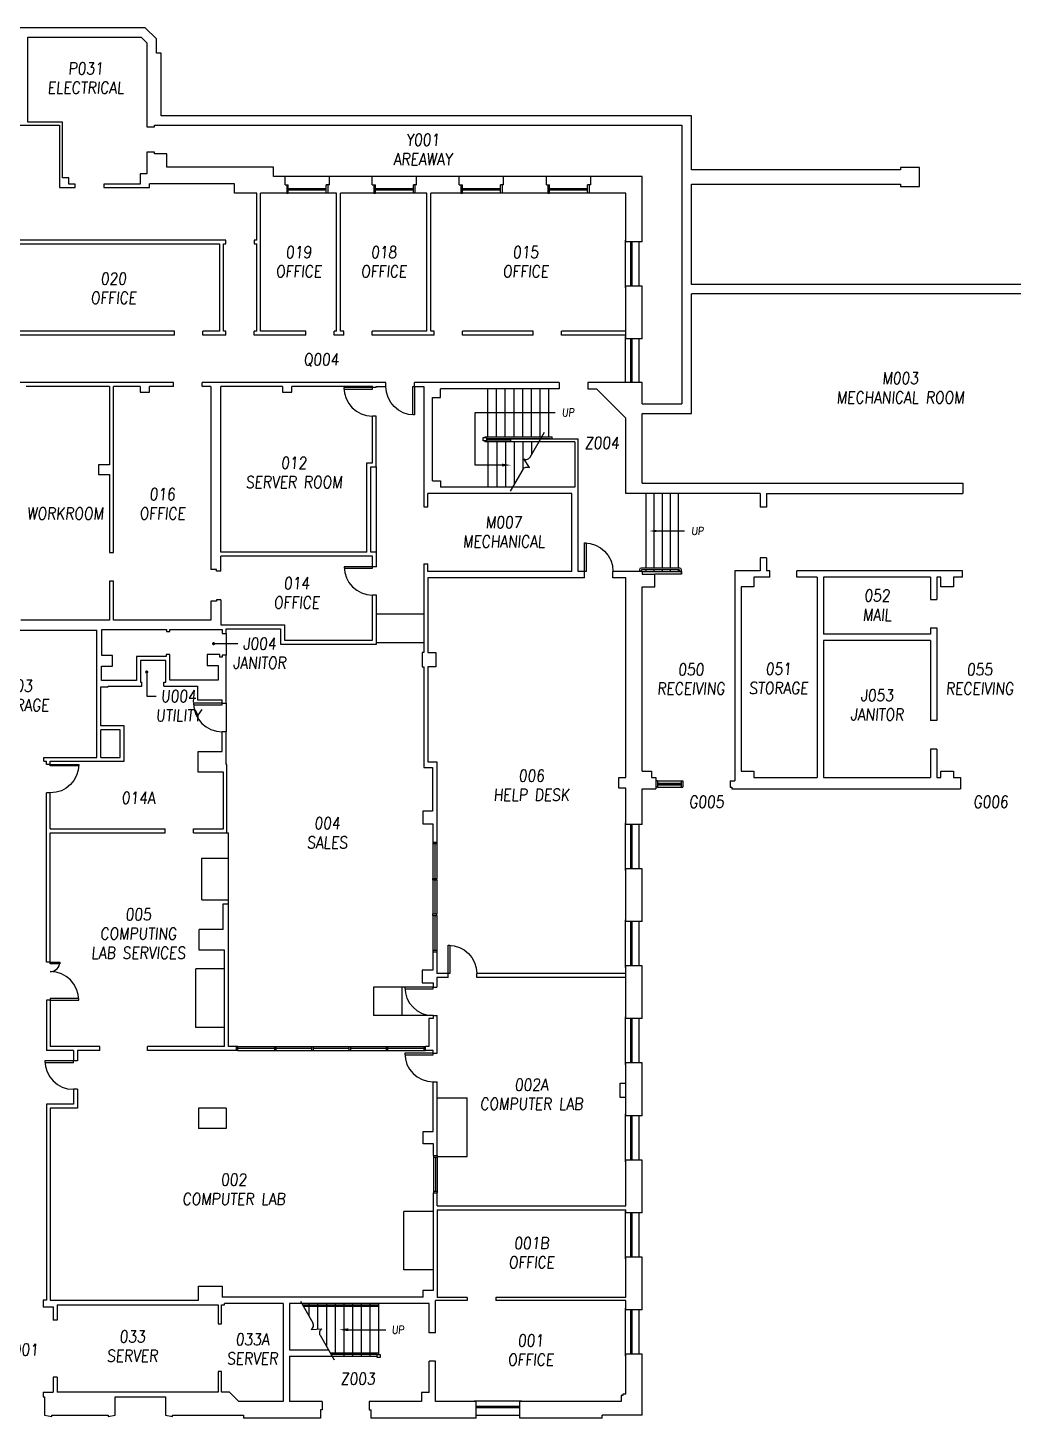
# Model space of a CAD drawing. Extents: x 691 to 4480, y 538 to 3524.
# Drawn here: x 1829 to 3073, y 1768 to 3524 of the extents above; entities that cross this region are included whole.
import ezdxf
from ezdxf.enums import TextEntityAlignment as Align

# ---------------------------------------------------------------- set-up
doc = ezdxf.new("R2010")
doc.units = 0
doc.header["$MEASUREMENT"] = 0
for name, color, linetype in [('A-BELOW', 111, 'CONTINUOUS'), ('A-DOOR', 7, 'CONTINUOUS'), ('A-FS-ID', 6, 'CONTINUOUS'), ('A-FS-NM', 6, 'CONTINUOUS'), ('A-GLAZ', 191, 'CONTINUOUS'), ('A-STRS', 4, 'CONTINUOUS'), ('A-WL-EX', 171, 'CONTINUOUS')]:
    doc.layers.add(name, color=color, linetype=linetype)
doc.styles.get("Standard").update_dxf_attribs({"font": 'ROMANS', "width": 0.85, "oblique": 5, "height": 15})

# ---------------------------------------------------------------- blocks, each defined once
blk = doc.blocks.new('36dr')
at = {"layer": 'A-DOOR'}
for p, q in [((0, 0), (-36, 0)), ((-36, 0), (-36, -2)), ((0, -2), (0, 0)), ((-36, -2), (0, -2))]:
    blk.add_line(p, q, dxfattribs=at)
blk.add_arc((0, 0), 36, 180, 270, dxfattribs=at)

msp = doc.modelspace()

# ---------------------------------------------------------------- linework, layer by layer
at = {"layer": 'A-BELOW'}
for p, q in [((2209.7, 3336.5), (2153.7, 3336.5)), ((2319.7, 3336.5), (2263.7, 3336.5)), ((2429.7, 3336.5), (2373.7, 3336.5)), ((2539.7, 3336.5), (2483.7, 3336.5)), ((2205.7, 3315.5), (2157.7, 3315.5)), ((2315.7, 3315.5), (2267.7, 3315.5)), ((2425.7, 3315.5), (2377.7, 3315.5)), ((2535.7, 3315.5), (2487.7, 3315.5)), ((2583.3, 3256.4), (2583.3, 3195.9)), ((2583.3, 3256.4), (2583.8, 3256.4)), ((2600.8, 3198.1), (2600.8, 3254.1)), ((2583.3, 3195.9), (2583.8, 3195.9)), ((2583.3, 3134.5), (2583.3, 3076.5)), ((2600.8, 3076.5), (2600.8, 3131.5)), ((2269.2, 2862.1), (2269.2, 2970.2)), ((2609.2, 2936.5), (2609.2, 2842)), ((2619.4, 2936.5), (2619.4, 2842)), ((2629.7, 2936.5), (2629.7, 2842)), ((2639.9, 2936.5), (2639.9, 2842)), ((2650.2, 2936.5), (2650.2, 2842)), ((2622.7, 2889), (2658.2, 2889)), ((2601.2, 2840), (2601.2, 2838)), ((2652.2, 2842), (2603.2, 2842)), ((2603.2, 2839), (2603.2, 2838)), ((2651.2, 2840), (2604.2, 2840)), ((2604.8, 2838), (2654.2, 2838)), ((2609.2, 2840), (2609.2, 2838)), ((2610.2, 2838), (2609.2, 2838)), ((2619.4, 2840), (2619.4, 2838)), ((2654.2, 2834.5), (2620.8, 2834.5)), ((2629.7, 2840), (2629.7, 2838)), ((2639.9, 2840), (2639.9, 2838)), ((2650.2, 2840), (2650.2, 2838)), ((2652.2, 2838), (2652.2, 2839)), ((2654.2, 2838), (2654.2, 2840)), ((2654.2, 2838), (2654.2, 2834.5)), ((2269.2, 2784.2), (2328.7, 2784.2)), ((2079.1, 2759.7), (2079.1, 2732.2)), ((2269.2, 2748.2), (2328.7, 2748.2)), ((2079.1, 2671.4), (2079.1, 2635.4)), ((2623.8, 2573.5), (2653.8, 2573.5)), ((2623.8, 2565.5), (2653.8, 2565.5)), ((2583.3, 2520.6), (2583.3, 2460.1)), ((2583.3, 2520.6), (2583.8, 2520.6)), ((2600.8, 2462.4), (2600.8, 2518.4)), ((2080.1, 2507.7), (2082.1, 2507.7)), ((2082.1, 2418.2), (2082.1, 2507.7)), ((2340.1, 2494.1), (2340.1, 2450.3)), ((2345.1, 2494.1), (2345.1, 2450.3)), ((2048.6, 2475.7), (2082.1, 2475.7)), ((2048.6, 2423.2), (2048.6, 2475.7)), ((2583.3, 2460.1), (2583.8, 2460.1)), ((2340.1, 2448.3), (2340.1, 2405.5)), ((2345.1, 2448.3), (2345.1, 2405.5)), ((2048.6, 2423.2), (2082.1, 2423.2)), ((2340.1, 2403.5), (2340.1, 2359.6)), ((2345.1, 2403.5), (2345.1, 2359.6)), ((2583.3, 2398), (2583.3, 2337.5)), ((2583.3, 2398), (2583.8, 2398)), ((2600.8, 2339.7), (2600.8, 2395.7)), ((2077.1, 2336.1), (2040.8, 2336.1)), ((2040.8, 2262.1), (2040.8, 2336.1)), ((2583.3, 2337.5), (2583.8, 2337.5)), ((2340.8, 2312.9), (2265.3, 2312.9)), ((2265.3, 2312.9), (2265.3, 2276.9)), ((2301.3, 2312.9), (2301.3, 2276.9)), ((2340.8, 2276.9), (2265.3, 2276.9)), ((2583.3, 2275.4), (2583.3, 2214.9)), ((2583.3, 2275.4), (2583.8, 2275.4)), ((2600.8, 2217.1), (2600.8, 2273.1)), ((2077.1, 2262.1), (2040.8, 2262.1)), ((2094.1, 2237.9), (2140.1, 2237.9)), ((2094.1, 2232.9), (2140.1, 2232.9)), ((2142.1, 2237.9), (2187.1, 2237.9)), ((2142.1, 2232.9), (2187.1, 2232.9)), ((2189.1, 2237.9), (2234.1, 2237.9)), ((2189.1, 2232.9), (2234.1, 2232.9)), ((2236.1, 2237.9), (2281.2, 2237.9)), ((2236.1, 2232.9), (2281.2, 2232.9)), ((2283.2, 2237.9), (2329.2, 2237.9)), ((2283.2, 2232.9), (2329.2, 2232.9)), ((2583.3, 2214.9), (2583.8, 2214.9)), ((2345.8, 2173.1), (2383.8, 2173.1)), ((2383.8, 2099.1), (2383.8, 2173.1)), ((2583.3, 2152.7), (2583.3, 2092.2)), ((2583.3, 2152.7), (2583.8, 2152.7)), ((2600.8, 2094.5), (2600.8, 2150.5)), ((2341.2, 2098.1), (2341.2, 2055.2)), ((2345.8, 2099.1), (2383.8, 2099.1)), ((2345.8, 2098.1), (2345.8, 2055.2)), ((2583.3, 2092.2), (2583.8, 2092.2)), ((2303.7, 1955.7), (2303.7, 2029.7)), ((2341.2, 2029.7), (2303.7, 2029.7)), ((2583.3, 2030.1), (2583.3, 1969.6)), ((2583.3, 2030.1), (2583.8, 2030.1)), ((2600.8, 1971.9), (2600.8, 2027.9)), ((2583.3, 1969.6), (2583.8, 1969.6)), ((2341.2, 1955.7), (2303.7, 1955.7)), ((2583.3, 1907.5), (2583.3, 1847)), ((2583.3, 1907.5), (2583.8, 1907.5)), ((2600.8, 1849.2), (2600.8, 1905.2)), ((2583.3, 1847), (2583.8, 1847)), ((2452.3, 1790), (2392.6, 1790)), ((2392.6, 1790), (2392.6, 1789.5)), ((2452.3, 1790), (2452.3, 1789.5)), ((2394.8, 1772.5), (2450.1, 1772.5))]:
    msp.add_line(p, q, dxfattribs=at)
for centre, radius, start, end in [((2603.2, 2840), 2, 90, 180), ((2604.2, 2839), 1, 90, 180), ((2651.2, 2839), 1, 0, 90), ((2652.2, 2840), 2, 0, 90)]:
    msp.add_arc(centre, radius, start, end, dxfattribs=at)
msp.add_solid([(2622.7, 2887.5), (2622.7, 2890.5), (2613.7, 2889)], dxfattribs=at)
at = {"layer": 'A-DOOR'}
for p, q in [((1857.2, 2344.5), (1869.2, 2344.5)), ((1857.2, 2342.5), (1857.2, 2344.5)), ((1869.2, 2342.5), (1857.2, 2342.5)), ((1869.2, 2344.5), (1869.2, 2342.5)), ((1893.2, 2298.5), (1857.2, 2298.5)), ((1857.2, 2298.5), (1857.2, 2296.5)), ((1857.2, 2296.5), (1893.2, 2296.5)), ((1893.2, 2296.5), (1893.2, 2298.5))]:
    msp.add_line(p, q, dxfattribs=at)
for centre, radius, start, end in [((1857.2, 2344.5), 12, 270, 0), ((1857.2, 2296.5), 36, 0, 90)]:
    msp.add_arc(centre, radius, start, end, dxfattribs=at)
at = {"layer": 'A-FS-ID'}
for p, q in [((2063.4, 2746.7), (2093.8, 2746.7)), ((1978.9, 2710.9), (1978.9, 2680.5)), ((1978.9, 2680.5), (1990.9, 2680.5))]:
    msp.add_line(p, q, dxfattribs=at)
at = {"layer": 'A-FS-ID', "const_width": 2}
for points in [[(2062.4, 2746.7, 1), (2064.4, 2746.7, 1)], [(1978.9, 2711.9, 1), (1978.9, 2709.9, 1)]]:
    msp.add_lwpolyline(points, format="xyb", close=True, dxfattribs=at)
at = {"layer": 'A-GLAZ'}
for p, q in [((2155.7, 3326), (2157.7, 3326)), ((2157.7, 3315.5), (2157.7, 3326)), ((2157.7, 3321.7), (2205.7, 3321.7)), ((2157.7, 3319.7), (2205.7, 3319.7)), ((2205.7, 3315.5), (2205.7, 3326)), ((2207.7, 3326), (2205.7, 3326)), ((2265.7, 3326), (2267.7, 3326)), ((2267.7, 3315.5), (2267.7, 3326)), ((2267.7, 3321.7), (2315.7, 3321.7)), ((2267.7, 3319.7), (2315.7, 3319.7)), ((2315.7, 3315.5), (2315.7, 3326)), ((2317.7, 3326), (2315.7, 3326)), ((2375.7, 3326), (2377.7, 3326)), ((2377.7, 3315.5), (2377.7, 3326)), ((2377.7, 3321.7), (2425.7, 3321.7)), ((2377.7, 3319.7), (2425.7, 3319.7)), ((2425.7, 3315.5), (2425.7, 3326)), ((2427.7, 3326), (2425.7, 3326)), ((2485.7, 3326), (2487.7, 3326)), ((2487.7, 3315.5), (2487.7, 3326)), ((2487.7, 3321.7), (2535.7, 3321.7)), ((2487.7, 3319.7), (2535.7, 3319.7)), ((2535.7, 3315.5), (2535.7, 3326)), ((2537.7, 3326), (2535.7, 3326)), ((2155.7, 3315.5), (2157.7, 3315.5)), ((2207.7, 3315.5), (2205.7, 3315.5)), ((2265.7, 3315.5), (2267.7, 3315.5)), ((2317.7, 3315.5), (2315.7, 3315.5)), ((2375.7, 3315.5), (2377.7, 3315.5)), ((2427.7, 3315.5), (2425.7, 3315.5)), ((2485.7, 3315.5), (2487.7, 3315.5)), ((2537.7, 3315.5), (2535.7, 3315.5)), ((2590.1, 3254.1), (2590.1, 3198.1)), ((2590.1, 3252.1), (2591.6, 3252.1)), ((2590.7, 3227.9), (2590.7, 3252.1)), ((2590.9, 3227.9), (2590.9, 3252.1)), ((2591.6, 3254.1), (2591.6, 3198.1)), ((2591.6, 3227.9), (2590.1, 3227.9)), ((2591.6, 3224.4), (2590.1, 3224.4)), ((2590.7, 3200.1), (2590.7, 3224.4)), ((2590.9, 3200.1), (2590.9, 3224.4)), ((2590.1, 3200.1), (2591.6, 3200.1)), ((2590.1, 3131.5), (2590.1, 3076.5)), ((2590.1, 3129.5), (2591.6, 3129.5)), ((2590.7, 3105.2), (2590.7, 3129.5)), ((2590.9, 3105.2), (2590.9, 3129.5)), ((2591.6, 3131.5), (2591.6, 3076.5)), ((2591.6, 3105.2), (2590.1, 3105.2)), ((2591.6, 3101.7), (2590.1, 3101.7)), ((2590.7, 3078.5), (2590.7, 3101.7)), ((2590.9, 3078.5), (2590.9, 3101.7)), ((2590.1, 3078.5), (2591.6, 3078.5)), ((2623.8, 2573.5), (2621.8, 2573.5)), ((2623.8, 2565.5), (2621.8, 2565.5)), ((2623.8, 2573.5), (2623.8, 2565.5)), ((2623.8, 2570.5), (2653.8, 2570.5)), ((2623.8, 2570.2), (2653.8, 2570.2)), ((2623.8, 2568.7), (2653.8, 2568.7)), ((2623.8, 2568.5), (2653.8, 2568.5)), ((2653.8, 2573.5), (2653.8, 2565.5)), ((2653.8, 2573.5), (2655.8, 2573.5)), ((2653.8, 2565.5), (2655.8, 2565.5)), ((2655.8, 2573.5), (2655.8, 2565.5)), ((2590.1, 2518.4), (2590.1, 2462.4)), ((2590.1, 2516.4), (2591.6, 2516.4)), ((2590.7, 2492.1), (2590.7, 2516.4)), ((2590.9, 2492.1), (2590.9, 2516.4)), ((2591.6, 2518.4), (2591.6, 2462.4)), ((2340.1, 2496.1), (2340.1, 2494.1)), ((2340.1, 2494.1), (2345.1, 2494.1)), ((2342.6, 2494.1), (2342.6, 2450.3)), ((2345.1, 2496.1), (2345.1, 2494.1)), ((2591.6, 2492.1), (2590.1, 2492.1)), ((2591.6, 2488.6), (2590.1, 2488.6)), ((2590.7, 2464.4), (2590.7, 2488.6)), ((2590.9, 2464.4), (2590.9, 2488.6)), ((2590.1, 2464.4), (2591.6, 2464.4)), ((2340.1, 2450.3), (2345.1, 2450.3)), ((2340.1, 2448.3), (2340.1, 2450.3)), ((2340.1, 2448.3), (2345.1, 2448.3)), ((2342.6, 2448.3), (2342.6, 2405.5)), ((2345.1, 2448.3), (2345.1, 2450.3)), ((2340.1, 2405.5), (2345.1, 2405.5)), ((2340.1, 2403.5), (2340.1, 2405.5)), ((2340.1, 2403.5), (2345.1, 2403.5)), ((2342.6, 2403.5), (2342.6, 2359.6)), ((2345.1, 2403.5), (2345.1, 2405.5)), ((2590.1, 2395.7), (2590.1, 2339.7)), ((2590.1, 2393.7), (2591.6, 2393.7)), ((2590.7, 2369.5), (2590.7, 2393.7)), ((2590.9, 2369.5), (2590.9, 2393.7)), ((2591.6, 2395.7), (2591.6, 2339.7)), ((2340.1, 2359.6), (2345.1, 2359.6)), ((2340.1, 2359.6), (2340.1, 2357.6)), ((2345.1, 2359.6), (2345.1, 2357.6)), ((2591.6, 2369.5), (2590.1, 2369.5)), ((2591.6, 2366), (2590.1, 2366)), ((2590.7, 2341.7), (2590.7, 2366)), ((2590.9, 2341.7), (2590.9, 2366)), ((2590.1, 2341.7), (2591.6, 2341.7)), ((2590.1, 2273.1), (2590.1, 2217.1)), ((2590.1, 2271.1), (2591.6, 2271.1)), ((2590.7, 2246.9), (2590.7, 2271.1)), ((2590.9, 2246.9), (2590.9, 2271.1)), ((2591.6, 2273.1), (2591.6, 2217.1)), ((2094.1, 2237.9), (2092.1, 2237.9)), ((2094.1, 2232.9), (2092.1, 2232.9)), ((2094.1, 2232.9), (2094.1, 2237.9)), ((2140.1, 2235.4), (2094.1, 2235.4)), ((2140.1, 2237.9), (2140.1, 2232.9)), ((2140.1, 2237.9), (2142.1, 2237.9)), ((2140.1, 2232.9), (2142.1, 2232.9)), ((2142.1, 2237.9), (2142.1, 2232.9)), ((2187.1, 2235.4), (2142.1, 2235.4)), ((2187.1, 2237.9), (2187.1, 2232.9)), ((2187.1, 2237.9), (2189.1, 2237.9)), ((2187.1, 2232.9), (2189.1, 2232.9)), ((2189.1, 2237.9), (2189.1, 2232.9)), ((2234.1, 2235.4), (2189.1, 2235.4)), ((2234.1, 2237.9), (2234.1, 2232.9)), ((2234.1, 2237.9), (2236.1, 2237.9)), ((2234.1, 2232.9), (2236.1, 2232.9)), ((2236.1, 2237.9), (2236.1, 2232.9)), ((2281.2, 2235.4), (2236.1, 2235.4)), ((2281.2, 2237.9), (2281.2, 2232.9)), ((2281.2, 2237.9), (2283.2, 2237.9)), ((2281.2, 2232.9), (2283.2, 2232.9)), ((2283.2, 2237.9), (2283.2, 2232.9)), ((2329.2, 2235.4), (2283.2, 2235.4)), ((2329.2, 2232.9), (2329.2, 2237.9)), ((2329.2, 2237.9), (2331.2, 2237.9)), ((2329.2, 2232.9), (2331.2, 2232.9)), ((2591.6, 2246.9), (2590.1, 2246.9)), ((2591.6, 2243.4), (2590.1, 2243.4)), ((2590.7, 2219.1), (2590.7, 2243.4)), ((2590.9, 2219.1), (2590.9, 2243.4)), ((2590.1, 2219.1), (2591.6, 2219.1)), ((2590.1, 2150.5), (2590.1, 2094.5)), ((2590.1, 2148.5), (2591.6, 2148.5)), ((2590.7, 2124.2), (2590.7, 2148.5)), ((2590.9, 2124.2), (2590.9, 2148.5)), ((2591.6, 2150.5), (2591.6, 2094.5)), ((2591.6, 2124.2), (2590.1, 2124.2)), ((2591.6, 2120.7), (2590.1, 2120.7)), ((2590.7, 2096.5), (2590.7, 2120.7)), ((2590.9, 2096.5), (2590.9, 2120.7)), ((2341.2, 2100.1), (2341.2, 2098.1)), ((2341.2, 2098.1), (2345.8, 2098.1)), ((2343.5, 2098.1), (2343.5, 2055.2)), ((2345.8, 2100.1), (2345.8, 2098.1)), ((2590.1, 2096.5), (2591.6, 2096.5)), ((2341.2, 2055.2), (2345.8, 2055.2)), ((2341.2, 2055.2), (2341.2, 2053.2)), ((2345.8, 2055.2), (2345.8, 2053.2)), ((2590.1, 2027.9), (2590.1, 1971.9)), ((2590.1, 2025.9), (2591.6, 2025.9)), ((2590.7, 2001.6), (2590.7, 2025.9)), ((2590.9, 2001.6), (2590.9, 2025.9)), ((2591.6, 2027.9), (2591.6, 1971.9)), ((2591.6, 2001.6), (2590.1, 2001.6)), ((2591.6, 1998.1), (2590.1, 1998.1)), ((2590.7, 1973.9), (2590.7, 1998.1)), ((2590.9, 1973.9), (2590.9, 1998.1)), ((2590.1, 1973.9), (2591.6, 1973.9)), ((2590.1, 1905.2), (2590.1, 1849.2)), ((2590.1, 1903.2), (2591.6, 1903.2)), ((2590.7, 1879), (2590.7, 1903.2)), ((2590.9, 1879), (2590.9, 1903.2)), ((2591.6, 1905.2), (2591.6, 1849.2)), ((2591.6, 1879), (2590.1, 1879)), ((2591.6, 1875.5), (2590.1, 1875.5)), ((2590.7, 1851.2), (2590.7, 1875.5)), ((2590.9, 1851.2), (2590.9, 1875.5)), ((2590.1, 1851.2), (2591.6, 1851.2)), ((2450.1, 1783.2), (2394.8, 1783.2)), ((2450.1, 1781.7), (2394.8, 1781.7)), ((2396.8, 1783.2), (2396.8, 1781.7)), ((2396.8, 1782.6), (2420.7, 1782.6)), ((2396.8, 1782.4), (2420.7, 1782.4)), ((2420.7, 1781.7), (2420.7, 1783.2)), ((2424.2, 1781.7), (2424.2, 1783.2)), ((2424.2, 1782.6), (2448.1, 1782.6)), ((2424.2, 1782.4), (2448.1, 1782.4)), ((2448.1, 1783.2), (2448.1, 1781.7))]:
    msp.add_line(p, q, dxfattribs=at)
at = {"layer": 'A-STRS'}
for p, q in [((2409.8, 3008), (2409.8, 3068.5)), ((2420.8, 3008), (2420.8, 3068.5)), ((2431.8, 3008), (2431.8, 3068.5)), ((2442.8, 3008), (2442.8, 3068.5)), ((2453.8, 3008), (2453.8, 3068.5)), ((2464.8, 3008), (2464.8, 3068.5)), ((2475.8, 3008), (2475.8, 3068.5)), ((2486.8, 3008), (2486.8, 3068.5)), ((2393.8, 3038.7), (2494.8, 3038.7)), ((2393.8, 2972.2), (2393.8, 3038.7)), ((2405.9, 3008), (2405.9, 3007)), ((2405.9, 3002), (2405.9, 3003)), ((2409.8, 3004), (2409.8, 3006)), ((2420.8, 3004), (2420.8, 3006)), ((2431.8, 3004), (2431.8, 3006)), ((2442.8, 3005.5), (2442.8, 3006)), ((2453.8, 3005.5), (2453.8, 3006)), ((2464.8, 3005.5), (2464.8, 3006)), ((2475.8, 3005.5), (2475.8, 3006)), ((2486.8, 3005.5), (2486.8, 3006)), ((2488.8, 3005.5), (2488.8, 3006)), ((2490.8, 3005.5), (2490.8, 3008)), ((2427.6, 2972.2), (2393.8, 2972.2)), ((2173.1, 1916.1), (2188.8, 1888.8)), ((2175.8, 1911.5), (2271.8, 1911.5)), ((2271.8, 1909.5), (2176.9, 1909.5)), ((2183.8, 1913.5), (2183.8, 1911.5)), ((2183.8, 1909.5), (2183.8, 1897.5)), ((2194.8, 1913.5), (2194.8, 1911.5)), ((2194.8, 1909.5), (2194.8, 1881.1)), ((2205.8, 1913.5), (2205.8, 1911.5)), ((2205.8, 1909.5), (2205.8, 1859.4)), ((2216.8, 1913.5), (2216.8, 1911.5)), ((2216.8, 1909.5), (2216.8, 1851)), ((2227.8, 1913.5), (2227.8, 1911.5)), ((2227.8, 1909.5), (2227.8, 1851)), ((2238.8, 1913.5), (2238.8, 1911.5)), ((2238.8, 1909.5), (2238.8, 1851)), ((2249.8, 1913.5), (2249.8, 1911.5)), ((2249.8, 1909.5), (2249.8, 1851)), ((2260.8, 1913.5), (2260.8, 1911.5)), ((2260.8, 1909.5), (2260.8, 1851)), ((2271.8, 1913.5), (2271.8, 1849)), ((2271.8, 1911.5), (2271.8, 1909.5)), ((2186.6, 1880.6), (2200, 1881.4)), ((2233.4, 1880.2), (2281.1, 1880.2)), ((2197.8, 1873.2), (2215.8, 1842.1)), ((2210.7, 1851), (2271.8, 1851)), ((2269.8, 1849), (2211.8, 1849)), ((2213, 1847), (2269.8, 1847)), ((2227.8, 1849), (2227.8, 1847)), ((2238.8, 1849), (2238.8, 1847)), ((2249.8, 1849), (2249.8, 1847)), ((2260.8, 1849), (2260.8, 1847)), ((2269.8, 1849), (2273.8, 1849)), ((2269.8, 1845), (2269.8, 1849)), ((2273.8, 1845), (2269.8, 1845)), ((2273.8, 1849), (2273.8, 1845))]:
    msp.add_line(p, q, dxfattribs=at)
msp.add_lwpolyline([(2407.9, 3007), (2407.9, 3003), (2403.9, 3003), (2403.9, 3007)], close=True, dxfattribs=at)
for points in [[(2405.9, 3008), (2490.8, 3008)], [(2407.9, 3006), (2488.8, 3006)], [(2407.9, 3004), (2438.9, 3004)], [(2405.9, 3002), (2438.9, 3002)], [(2409.9, 3002), (2409.9, 2944.5)], [(2420.9, 3002), (2420.9, 2944.5)], [(2431.9, 3002), (2431.9, 2944.5)], [(2442.9, 3001.5), (2442.9, 2947.1)], [(2453.9, 3001.5), (2453.9, 2966.2)], [(2464.9, 3001.5), (2464.9, 2985.2)]]:
    msp.add_lwpolyline(points, dxfattribs=at)
msp.add_lwpolyline([(2438.5, 2939.5), (2454.2, 2966.8, -0.414214), (2462.4, 2969), (2455.1, 2980.2, 0.414214), (2463.2, 2982.4), (2481.2, 3013.6)], format="xyb", dxfattribs=at)
for centre, start, end in [((2183.6, 1885.8), 300, 30), ((2203, 1876.2), 120, 210)]:
    msp.add_arc(centre, 6, start, end, dxfattribs=at)
for points in [[(2427.6, 2974.1), (2427.6, 2970.4), (2438.9, 2972.2)], [(2233.4, 1878.4), (2233.4, 1882.1), (2222.1, 1880.2)]]:
    msp.add_solid(points, dxfattribs=at)
at = {"layer": 'A-WL-EX'}
for p, q in [((1977.1, 3524.5), (1668.6, 3524.5)), ((1828.8, 3512.5), (1972.1, 3512.5)), ((1828.8, 3405.5), (1828.8, 3512.5)), ((1972.1, 3512.5), (1979.1, 3505.5)), ((1991.1, 3510.5), (1977.1, 3524.5)), ((1979.1, 3505.5), (1979.1, 3399.5)), ((1991.1, 3492.5), (1991.1, 3510.5)), ((1997.1, 3492.5), (1991.1, 3492.5)), ((1997.1, 3413.5), (1997.1, 3492.5)), ((2666.8, 3413.5), (1997.1, 3413.5)), ((2666.8, 3345), (2666.8, 3413.5)), ((1816.8, 3401.5), (1868.6, 3401.5)), ((1872.6, 3405.5), (1828.8, 3405.5)), ((1868.6, 3401.5), (1868.6, 3323)), ((1872.6, 3335), (1872.6, 3405.5)), ((1979.1, 3399.5), (1988.6, 3399.5)), ((1988.6, 3401.5), (2654.8, 3401.5)), ((1988.6, 3399.5), (1988.6, 3401.5)), ((2654.8, 3401.5), (2654.8, 3049.5)), ((1979.1, 3367.5), (1979.1, 3340)), ((1988.6, 3367.5), (1979.1, 3367.5)), ((1988.6, 3365.5), (1988.6, 3367.5)), ((2004.4, 3365.5), (1988.6, 3365.5)), ((2004.4, 3348.5), (2004.4, 3365.5)), ((1979.1, 3340), (1970.6, 3340)), ((1970.6, 3340), (1970.6, 3327)), ((2139.2, 3348.5), (2004.4, 3348.5)), ((2139.2, 3336.5), (2139.2, 3348.5)), ((2153.7, 3336.5), (2139.2, 3336.5)), ((2153.7, 3326), (2153.7, 3336.5)), ((2263.7, 3336.5), (2209.7, 3336.5)), ((2209.7, 3326), (2209.7, 3336.5)), ((2263.7, 3326), (2263.7, 3336.5)), ((2373.7, 3336.5), (2319.7, 3336.5)), ((2319.7, 3326), (2319.7, 3336.5)), ((2373.7, 3326), (2373.7, 3336.5)), ((2483.7, 3336.5), (2429.7, 3336.5)), ((2429.7, 3326), (2429.7, 3336.5)), ((2483.7, 3326), (2483.7, 3336.5)), ((2604.8, 3336.5), (2539.7, 3336.5)), ((2539.7, 3326), (2539.7, 3336.5)), ((2604.8, 3254.1), (2604.8, 3336.5)), ((2930.8, 3345), (2666.8, 3345)), ((2954.8, 3348), (2930.8, 3348)), ((2930.8, 3348), (2930.8, 3345)), ((2954.8, 3324), (2954.8, 3348)), ((1868.6, 3323), (1888.6, 3323)), ((1880.6, 3335), (1872.6, 3335)), ((1880.6, 3327), (1880.6, 3335)), ((1888.6, 3327), (1880.6, 3327)), ((1888.6, 3323), (1888.6, 3327)), ((1924.6, 3327), (1924.6, 3323)), ((1970.6, 3327), (1924.6, 3327)), ((1924.6, 3323), (1982.6, 3323)), ((2089.7, 3327.5), (1982.6, 3327.5)), ((1982.6, 3323), (1982.6, 3327.5)), ((2089.7, 3315.5), (2089.7, 3327.5)), ((2153.7, 3326), (2155.7, 3326)), ((2155.7, 3326), (2155.7, 3315.5)), ((2209.7, 3326), (2207.7, 3326)), ((2207.7, 3326), (2207.7, 3315.5)), ((2263.7, 3326), (2265.7, 3326)), ((2265.7, 3326), (2265.7, 3315.5)), ((2319.7, 3326), (2317.7, 3326)), ((2317.7, 3326), (2317.7, 3315.5)), ((2373.7, 3326), (2375.7, 3326)), ((2375.7, 3326), (2375.7, 3315.5)), ((2429.7, 3326), (2427.7, 3326)), ((2427.7, 3326), (2427.7, 3315.5)), ((2483.7, 3326), (2485.7, 3326)), ((2485.7, 3326), (2485.7, 3315.5)), ((2539.7, 3326), (2537.7, 3326)), ((2537.7, 3326), (2537.7, 3315.5)), ((2666.8, 3327), (2930.8, 3327)), ((2666.8, 3200.5), (2666.8, 3327)), ((2930.8, 3327), (2930.8, 3324)), ((2930.8, 3324), (2954.8, 3324)), ((2117.8, 3315.5), (2089.7, 3315.5)), ((2117.8, 3256.5), (2117.8, 3315.5)), ((2155.7, 3315.5), (2122.8, 3315.5)), ((2122.8, 3141.5), (2122.8, 3315.5)), ((2218.8, 3315.5), (2207.7, 3315.5)), ((2218.8, 3141.5), (2218.8, 3315.5)), ((2265.7, 3315.5), (2223.8, 3315.5)), ((2223.8, 3141.5), (2223.8, 3315.5)), ((2332.8, 3315.5), (2317.7, 3315.5)), ((2332.8, 3141.5), (2332.8, 3315.5)), ((2375.7, 3315.5), (2337.8, 3315.5)), ((2337.8, 3141.5), (2337.8, 3315.5)), ((2485.7, 3315.5), (2427.7, 3315.5)), ((2583.8, 3315.5), (2537.7, 3315.5)), ((2583.8, 3254.1), (2583.8, 3315.5)), ((2078.8, 3256.5), (1664.8, 3256.5)), ((1803.2, 3251.5), (2070.8, 3251.5)), ((2070.8, 3251.5), (2070.8, 3141.5)), ((2075.8, 3141.5), (2075.8, 3251.5)), ((2075.8, 3251.5), (2078.8, 3251.5)), ((2078.8, 3251.5), (2078.8, 3256.5)), ((2117.8, 3256.5), (2114.8, 3256.5)), ((2114.8, 3256.5), (2114.8, 3251.5)), ((2114.8, 3251.5), (2117.8, 3251.5)), ((2117.8, 3141.5), (2117.8, 3251.5)), ((2604.8, 3254.1), (2583.8, 3254.1)), ((2583.8, 3131.5), (2583.8, 3198.1)), ((2604.8, 3198.1), (2583.8, 3198.1)), ((2604.8, 3131.5), (2604.8, 3198.1)), ((3214.8, 3200.5), (2666.8, 3200.5)), ((3200.8, 3188.5), (2666.8, 3188.5)), ((2666.8, 3037.5), (2666.8, 3188.5)), ((2013.8, 3136.5), (1705.1, 3136.5)), ((2013.8, 3141.5), (1803.2, 3141.5)), ((2013.8, 3136.5), (2013.8, 3141.5)), ((2070.8, 3141.5), (2049.8, 3141.5)), ((2049.8, 3136.5), (2049.8, 3141.5)), ((2078.8, 3136.5), (2049.8, 3136.5)), ((2078.8, 3141.5), (2075.8, 3141.5)), ((2078.8, 3136.5), (2078.8, 3141.5)), ((2117.8, 3141.5), (2114.8, 3141.5)), ((2114.8, 3136.5), (2114.8, 3141.5)), ((2179.8, 3136.5), (2114.8, 3136.5)), ((2179.8, 3141.5), (2122.8, 3141.5)), ((2179.8, 3136.5), (2179.8, 3141.5)), ((2218.8, 3141.5), (2215.8, 3141.5)), ((2215.8, 3136.5), (2215.8, 3141.5)), ((2227.8, 3136.5), (2215.8, 3136.5)), ((2227.8, 3141.5), (2223.8, 3141.5)), ((2227.8, 3136.5), (2227.8, 3141.5)), ((2332.8, 3141.5), (2263.8, 3141.5)), ((2263.8, 3136.5), (2263.8, 3141.5)), ((2341.8, 3136.5), (2263.8, 3136.5)), ((2341.8, 3141.5), (2337.8, 3141.5)), ((2341.8, 3136.5), (2341.8, 3141.5)), ((2466.8, 3141.5), (2377.8, 3141.5)), ((2377.8, 3136.5), (2377.8, 3141.5)), ((2466.8, 3136.5), (2377.8, 3136.5)), ((2466.8, 3136.5), (2466.8, 3141.5)), ((2583.8, 3141.5), (2502.8, 3141.5)), ((2502.8, 3136.5), (2502.8, 3141.5)), ((2583.8, 3136.5), (2502.8, 3136.5)), ((2604.8, 3131.5), (2583.8, 3131.5)), ((2012.8, 3076.5), (1729.8, 3076.5)), ((2012.8, 3071.5), (2012.8, 3076.5)), ((2280.9, 3076.5), (2048.8, 3076.5)), ((2048.8, 3071.5), (2048.8, 3076.5)), ((2280.9, 3071.5), (2280.9, 3076.5)), ((2499.8, 3076.5), (2316.9, 3076.5)), ((2316.9, 3071.5), (2316.9, 3076.5)), ((2499.8, 3076.5), (2499.8, 3068.5)), ((2604.8, 3076.5), (2535.8, 3076.5)), ((2535.8, 3076.5), (2535.8, 3068.5)), ((2604.8, 3049.5), (2604.8, 3076.5)), ((1932.1, 3071.5), (1826.8, 3071.5)), ((1932.1, 3071.5), (1932.1, 2972.5)), ((1970.6, 3071.5), (1937.1, 3071.5)), ((1937.1, 2862), (1937.1, 3071.5)), ((1970.6, 3071.5), (1970.6, 3064.5)), ((1970.6, 3064.5), (1982.6, 3064.5)), ((2012.8, 3071.5), (1982.6, 3071.5)), ((1982.6, 3064.5), (1982.6, 3071.5)), ((2060.1, 3071.5), (2048.8, 3071.5)), ((2060.1, 3071.5), (2060.1, 2840.2)), ((2150.2, 3071.5), (2072.6, 3071.5)), ((2072.6, 2862.1), (2072.6, 3071.5)), ((2150.2, 3071.5), (2150.2, 3064.5)), ((2150.2, 3064.5), (2162.2, 3064.5)), ((2263.9, 3071.5), (2162.2, 3071.5)), ((2162.2, 3064.5), (2162.2, 3071.5)), ((2263.9, 3070.2), (2263.9, 3071.5)), ((2268.9, 3070.2), (2263.9, 3070.2)), ((2268.9, 3070.2), (2268.9, 3071.5)), ((2268.9, 3071.5), (2280.9, 3071.5)), ((2316.9, 3071.5), (2328.7, 3071.5)), ((2328.7, 3071.5), (2328.7, 2919.6)), ((2339.8, 2952.5), (2339.8, 3057.5)), ((2339.8, 3057.5), (2349.8, 3057.5)), ((2499.8, 3068.5), (2349.8, 3068.5)), ((2349.8, 3057.5), (2349.8, 3068.5)), ((2535.8, 3068.5), (2546.8, 3068.5)), ((2546.8, 3068.5), (2583.8, 3031.5)), ((2604.8, 3049.5), (2654.8, 3049.5)), ((2263.9, 2975.2), (2263.9, 3034.2)), ((2268.9, 3034.2), (2263.9, 3034.2)), ((2268.9, 2970.2), (2268.9, 3034.2)), ((2583.8, 2936.5), (2583.8, 3031.5)), ((2604.8, 2949.5), (2604.8, 3037.5)), ((2604.8, 3037.5), (2666.8, 3037.5)), ((2438.9, 3001.5), (2438.9, 3005.5)), ((2438.9, 3005.5), (2523.8, 3005.5)), ((2523.8, 2838), (2523.8, 3005.5)), ((2519.8, 3001.5), (2438.9, 3001.5)), ((2519.8, 3001.5), (2519.8, 2944.5)), ((1932.1, 2972.5), (1918.1, 2972.5)), ((1918.1, 2972.5), (1918.1, 2960.5)), ((2256.9, 2862.1), (2256.9, 2975.2)), ((2256.9, 2975.2), (2263.9, 2975.2)), ((2261.9, 2862.1), (2261.9, 2970.2)), ((2261.9, 2970.2), (2268.9, 2970.2)), ((1918.1, 2960.5), (1932.1, 2960.5)), ((1932.1, 2960.5), (1932.1, 2862)), ((2339.8, 2952.5), (2349.8, 2952.5)), ((2349.8, 2952.5), (2349.8, 2944.5)), ((2515.8, 2936.5), (2334.1, 2936.5)), ((2334.1, 2919.6), (2334.1, 2936.5)), ((2519.8, 2944.5), (2349.8, 2944.5)), ((2515.8, 2838), (2515.8, 2936.5)), ((2753.8, 2936.5), (2583.8, 2936.5)), ((2604.8, 2949.5), (3009.8, 2949.5)), ((2753.8, 2936.5), (2753.8, 2919)), ((2761.8, 2936.5), (3009.8, 2936.5)), ((2761.8, 2936.5), (2761.8, 2919)), ((3009.8, 2949.5), (3009.8, 2936.5)), ((2328.7, 2919.6), (2334.1, 2919.6)), ((2761.8, 2919), (2753.8, 2919)), ((1932.1, 2862), (1937.1, 2862)), ((2256.9, 2862.1), (2072.6, 2862.1)), ((2264.2, 2857.1), (2072.6, 2857.1)), ((2072.6, 2838.2), (2072.6, 2857.1)), ((2269.2, 2862.1), (2261.9, 2862.1)), ((2264.2, 2843.9), (2264.2, 2857.1)), ((2269.2, 2843.9), (2269.2, 2862.1)), ((2328.7, 2847.6), (2334.1, 2847.6)), ((2328.7, 2847.6), (2328.7, 2735.5)), ((2334.1, 2838), (2334.1, 2847.6)), ((2753.8, 2855), (2753.8, 2838.5)), ((2761.8, 2855), (2753.8, 2855)), ((2761.8, 2855), (2761.8, 2838.5)), ((2067.1, 2840.2), (2060.1, 2840.2)), ((2067.1, 2838.2), (2067.1, 2840.2)), ((2072.6, 2838.2), (2067.1, 2838.2)), ((2269.2, 2843.9), (2264.2, 2843.9)), ((2515.8, 2838), (2334.1, 2838)), ((2531.7, 2830), (2334.1, 2830)), ((2334.1, 2830), (2334.1, 2735.5)), ((2531.7, 2838), (2523.8, 2838)), ((2531.7, 2830), (2531.7, 2838)), ((2567.7, 2830), (2567.7, 2838)), ((2604.8, 2838), (2567.7, 2838)), ((2583.8, 2830), (2567.7, 2830)), ((2583.8, 2577.5), (2583.8, 2830)), ((2604.8, 2838), (2604.8, 2834.5)), ((2604.8, 2834.5), (2620.8, 2834.5)), ((2620.8, 2818.5), (2620.8, 2834.5)), ((2654.2, 2834.5), (2654.2, 2838)), ((2721.8, 2838.5), (2721.8, 2573.5)), ((2753.8, 2838.5), (2721.8, 2838.5)), ((2745.8, 2830.5), (2745.8, 2818.5)), ((2765.8, 2830.5), (2745.8, 2830.5)), ((2765.8, 2838.5), (2761.8, 2838.5)), ((2765.8, 2830.5), (2765.8, 2838.5)), ((3009.3, 2838.5), (2799.8, 2838.5)), ((2799.8, 2830.5), (2799.8, 2838.5)), ((2825.8, 2830.5), (2799.8, 2830.5)), ((2825.8, 2830.5), (2825.8, 2577.5)), ((2968.8, 2830.5), (2833.8, 2830.5)), ((2833.8, 2830.5), (2833.8, 2758.5)), ((2968.8, 2830.5), (2968.8, 2802.5)), ((2976.8, 2830.5), (2976.8, 2802.5)), ((2981.8, 2830.5), (2976.8, 2830.5)), ((2981.8, 2818.5), (2981.8, 2830.5)), ((2997.8, 2830.5), (2997.8, 2818.5)), ((3009.3, 2830.5), (2997.8, 2830.5)), ((3009.3, 2830.5), (3009.3, 2838.5)), ((1937.1, 2825.5), (1932.1, 2825.5)), ((1932.1, 2825.5), (1932.1, 2776.2)), ((1937.1, 2776.2), (1937.1, 2825.5)), ((2604.8, 2585.5), (2604.8, 2818.5)), ((2604.8, 2818.5), (2620.8, 2818.5)), ((2729.8, 2818.5), (2729.8, 2585.5)), ((2745.8, 2818.5), (2729.8, 2818.5)), ((2997.8, 2818.5), (2981.8, 2818.5)), ((2067.1, 2800.2), (2060.1, 2800.2)), ((2060.1, 2800.2), (2060.1, 2776.2)), ((2072.6, 2802.2), (2067.1, 2802.2)), ((2067.1, 2802.2), (2067.1, 2800.2)), ((2072.6, 2802.2), (2072.6, 2770.4)), ((2269.2, 2807.9), (2264.2, 2807.9)), ((2264.2, 2751.2), (2264.2, 2807.9)), ((2269.2, 2746.2), (2269.2, 2807.9)), ((2968.8, 2802.5), (2976.8, 2802.5)), ((1932.1, 2776.2), (1819.8, 2776.2)), ((2060.1, 2776.2), (1937.1, 2776.2)), ((1718.6, 2763.7), (1915.9, 2763.7)), ((1915.9, 2603.1), (1915.9, 2763.7)), ((1922.1, 2731.9), (1922.1, 2764.4)), ((1922.1, 2764.4), (2003.8, 2764.4)), ((2003.8, 2764.4), (2003.8, 2761.9)), ((2003.8, 2761.9), (2008.1, 2761.9)), ((2008.1, 2761.9), (2008.1, 2764.4)), ((2008.1, 2764.4), (2074.1, 2764.4)), ((2072.6, 2770.4), (2152.8, 2770.4)), ((2074.1, 2764.4), (2074.1, 2759.7)), ((2074.1, 2759.7), (2079.1, 2759.7)), ((2079.1, 2759.7), (2079.1, 2765.4)), ((2079.1, 2765.4), (2147.8, 2765.4)), ((2147.8, 2765.4), (2147.8, 2746.2)), ((2152.8, 2770.4), (2152.8, 2751.2)), ((2968.8, 2758.5), (2833.8, 2758.5)), ((2968.8, 2766.5), (2968.8, 2758.5)), ((2968.8, 2766.5), (2976.8, 2766.5)), ((2976.8, 2766.5), (2976.8, 2649.5)), ((2147.8, 2746.2), (2269.2, 2746.2)), ((2152.8, 2751.2), (2264.2, 2751.2)), ((2833.8, 2750.5), (2833.8, 2577.5)), ((2968.8, 2750.5), (2833.8, 2750.5)), ((2968.8, 2750.5), (2968.8, 2649.5)), ((1935.7, 2731.9), (1922.1, 2731.9)), ((1935.7, 2718.1), (1935.7, 2731.9)), ((2003.3, 2730.4), (1966.1, 2730.4)), ((1966.1, 2730.4), (1966.1, 2700.2)), ((2003.1, 2725.4), (1971.1, 2725.4)), ((1971.1, 2725.4), (1971.1, 2698.2)), ((2003.1, 2698.2), (2003.1, 2725.4)), ((2008.1, 2733), (2003.3, 2733)), ((2003.3, 2733), (2003.3, 2730.4)), ((2008.1, 2700.5), (2008.1, 2733)), ((2071.1, 2732.9), (2055.1, 2732.9)), ((2055.1, 2732.9), (2055.1, 2719.2)), ((2071.1, 2729.5), (2071.1, 2732.9)), ((2074.1, 2729.5), (2071.1, 2729.5)), ((2079.1, 2732.2), (2074.1, 2732.2)), ((2074.1, 2732.2), (2074.1, 2729.5)), ((2079.1, 2671.4), (2079.1, 2732.2)), ((2328.7, 2735.5), (2326.7, 2735.5)), ((2326.7, 2735.5), (2326.7, 2717.5)), ((2334.1, 2735.5), (2343.9, 2735.5)), ((2343.9, 2735.5), (2343.9, 2717.5)), ((1921.7, 2700.2), (1921.7, 2718.1)), ((1921.7, 2718.1), (1935.7, 2718.1)), ((2055.1, 2719.2), (2069.1, 2719.2)), ((2069.1, 2719.2), (2069.1, 2700.5)), ((2326.7, 2717.5), (2328.7, 2717.5)), ((2328.7, 2717.5), (2328.7, 2590.1)), ((2343.9, 2717.5), (2334.1, 2717.5)), ((2334.1, 2717.5), (2334.1, 2597.6)), ((1920.9, 2643), (1920.9, 2692.2)), ((1920.9, 2692.2), (1930.2, 2692.2)), ((1966.1, 2700.2), (1921.7, 2700.2)), ((1930.2, 2692.2), (1930.2, 2693.2)), ((1930.2, 2693.2), (1972.7, 2693.2)), ((1971.1, 2698.2), (1972.7, 2698.2)), ((1972.7, 2693.2), (1972.7, 2698.2)), ((2000.4, 2693.2), (2000.4, 2698.2)), ((2000.4, 2698.2), (2003.1, 2698.2)), ((2000.4, 2693.2), (2043.2, 2693.2)), ((2069.1, 2700.5), (2008.1, 2700.5)), ((2043.2, 2693.2), (2043.2, 2675.6)), ((2043.2, 2675.6), (2074.1, 2675.6)), ((2074.1, 2671.4), (2074.1, 2675.6)), ((2074.1, 2671.4), (2079.1, 2671.4)), ((1950.4, 2643), (1920.9, 2643)), ((1945.4, 2638), (1920.9, 2638)), ((1920.9, 2603.1), (1920.9, 2638)), ((1945.4, 2603.1), (1945.4, 2638)), ((1950.4, 2598.1), (1950.4, 2643)), ((2079.1, 2635.4), (2074.1, 2635.4)), ((2074.1, 2610.4), (2074.1, 2635.4)), ((2079.1, 2593.9), (2079.1, 2635.4)), ((2976.8, 2649.5), (2968.8, 2649.5)), ((1849.2, 2598.1), (1849.2, 2603.1)), ((1849.2, 2603.1), (1915.9, 2603.1)), ((1920.9, 2603.1), (1945.4, 2603.1)), ((2044.1, 2584.5), (2044.1, 2610.4)), ((2044.1, 2610.4), (2074.1, 2610.4)), ((2968.8, 2613.5), (2968.8, 2577.5)), ((2976.8, 2613.5), (2968.8, 2613.5)), ((2976.8, 2613.5), (2976.8, 2577.5)), ((1849.2, 2598.1), (1852.2, 2598.1)), ((1852.2, 2594.2), (1852.2, 2598.1)), ((1857.2, 2594.2), (1852.2, 2594.2)), ((1857.2, 2594.2), (1857.2, 2598.1)), ((1857.2, 2598.1), (1950.4, 2598.1)), ((2075.8, 2584.5), (2044.1, 2584.5)), ((2075.8, 2512.7), (2075.8, 2584.5)), ((2080.1, 2593.9), (2079.1, 2593.9)), ((2080.1, 2507.7), (2080.1, 2593.9)), ((2328.7, 2590.1), (2339.8, 2590.1)), ((2334.1, 2597.6), (2345.1, 2597.6)), ((2339.8, 2590.1), (2339.8, 2535.1)), ((2345.1, 2597.6), (2345.1, 2496.1)), ((2604.8, 2585.5), (2616.4, 2585.5)), ((2616.4, 2585.5), (2616.4, 2577.5)), ((2729.8, 2585.5), (2745.8, 2585.5)), ((2745.8, 2585.5), (2745.8, 2577.5)), ((2981.8, 2577.5), (2981.8, 2585.5)), ((2981.8, 2585.5), (2997.8, 2585.5)), ((2997.8, 2585.5), (2997.8, 2577.5)), ((2575.3, 2564.2), (2575.3, 2577.5)), ((2575.3, 2577.5), (2583.8, 2577.5)), ((2583.8, 2564.2), (2575.3, 2564.2)), ((2583.8, 2518.4), (2583.8, 2564.2)), ((2616.4, 2577.5), (2621.8, 2577.5)), ((2621.8, 2577.5), (2621.8, 2563.5)), ((2715.8, 2573.5), (2715.8, 2565.5)), ((2715.8, 2573.5), (2721.8, 2573.5)), ((2715.8, 2565.5), (2717.8, 2565.5)), ((2717.8, 2565.5), (2717.8, 2563.5)), ((2745.8, 2577.5), (2825.8, 2577.5)), ((2833.8, 2577.5), (2968.8, 2577.5)), ((2976.8, 2577.5), (2981.8, 2577.5)), ((2997.8, 2577.5), (3006.8, 2577.5)), ((3006.8, 2577.5), (3006.8, 2563.5)), ((1852.2, 2344.5), (1852.2, 2558.2)), ((1857.2, 2558.2), (1852.2, 2558.2)), ((1857.2, 2512.7), (1857.2, 2558.2)), ((2604.8, 2518.4), (2604.8, 2563.5)), ((2604.8, 2563.5), (2621.8, 2563.5)), ((2717.8, 2563.5), (3006.8, 2563.5)), ((2339.8, 2535.1), (2327.6, 2535.1)), ((2327.6, 2535.1), (2327.6, 2519.1)), ((1857.2, 2512.7), (2002.1, 2512.7)), ((2002.1, 2507.7), (2002.1, 2512.7)), ((2038.1, 2507.7), (2038.1, 2512.7)), ((2038.1, 2512.7), (2075.8, 2512.7)), ((2327.6, 2519.1), (2340.1, 2519.1)), ((2340.1, 2519.1), (2340.1, 2496.1)), ((2604.8, 2518.4), (2583.8, 2518.4)), ((1857.2, 2344.5), (1857.2, 2507.7)), ((1857.2, 2507.7), (2002.1, 2507.7)), ((2038.1, 2507.7), (2080.1, 2507.7)), ((2340.1, 2496.1), (2345.1, 2496.1)), ((2583.8, 2395.7), (2583.8, 2462.4)), ((2604.8, 2462.4), (2583.8, 2462.4)), ((2604.8, 2395.7), (2604.8, 2462.4)), ((2075.3, 2385.6), (2075.3, 2418.2)), ((2075.3, 2418.2), (2082.1, 2418.2)), ((2082.1, 2237.9), (2082.1, 2418.2)), ((2604.8, 2395.7), (2583.8, 2395.7)), ((2045.1, 2359.6), (2045.1, 2385.6)), ((2075.3, 2385.6), (2045.1, 2385.6)), ((2077.1, 2359.6), (2045.1, 2359.6)), ((2077.1, 2237.9), (2077.1, 2359.6)), ((2340.1, 2357.6), (2345.1, 2357.6)), ((2340.1, 2357.6), (2340.1, 2334.4)), ((2345.1, 2357.6), (2345.1, 2330)), ((1857.2, 2344.5), (1852.2, 2344.5)), ((2583.8, 2273.1), (2583.8, 2339.7)), ((2604.8, 2339.7), (2583.8, 2339.7)), ((2604.8, 2273.1), (2604.8, 2339.7)), ((2340.1, 2334.4), (2326.9, 2334.4)), ((2326.9, 2334.4), (2326.9, 2318.4)), ((2326.9, 2318.4), (2340.8, 2318.4)), ((2340.8, 2318.4), (2340.8, 2312.9)), ((2359.8, 2330), (2345.1, 2330)), ((2345.1, 2325), (2345.1, 2312.9)), ((2359.8, 2325), (2345.1, 2325)), ((2359.8, 2325), (2359.8, 2330)), ((2583.8, 2330), (2395.8, 2330)), ((2395.8, 2325), (2395.8, 2330)), ((2583.8, 2325), (2395.8, 2325)), ((2340.8, 2312.9), (2345.1, 2312.9)), ((1852.2, 2296.5), (1852.2, 2232.9)), ((1857.2, 2296.5), (1852.2, 2296.5)), ((1857.2, 2296.5), (1857.2, 2237.9)), ((2340.8, 2273.1), (2335.1, 2273.1)), ((2335.1, 2273.1), (2335.1, 2237.9)), ((2340.8, 2276.9), (2345.8, 2276.9)), ((2340.8, 2276.9), (2340.8, 2273.1)), ((2345.8, 2229.4), (2345.8, 2276.9)), ((2604.8, 2273.1), (2583.8, 2273.1)), ((1886.3, 2232.9), (1852.2, 2232.9)), ((1919.8, 2237.9), (1857.2, 2237.9)), ((1886.3, 2232.9), (1886.3, 2219.9)), ((1919.8, 2232.9), (1891.3, 2232.9)), ((1891.3, 2232.9), (1891.3, 2219.9)), ((1919.8, 2232.9), (1919.8, 2237.9)), ((2077.1, 2237.9), (1980.1, 2237.9)), ((1980.1, 2232.9), (1980.1, 2237.9)), ((2092.1, 2232.9), (1980.1, 2232.9)), ((2092.1, 2237.9), (2082.1, 2237.9)), ((2092.1, 2232.9), (2092.1, 2237.9)), ((2335.1, 2237.9), (2331.2, 2237.9)), ((2331.2, 2232.9), (2331.2, 2237.9)), ((2340.8, 2232.9), (2331.2, 2232.9)), ((2340.8, 2229.4), (2340.8, 2232.9)), ((1891.3, 2219.9), (1886.3, 2219.9)), ((2340.8, 2229.4), (2345.8, 2229.4)), ((2583.8, 2150.5), (2583.8, 2217.1)), ((2604.8, 2217.1), (2583.8, 2217.1)), ((2604.8, 2150.5), (2604.8, 2217.1)), ((1886.3, 2183.9), (1886.3, 2164.9)), ((1891.3, 2183.9), (1886.3, 2183.9)), ((1891.3, 2183.9), (1891.3, 2159.9)), ((2340.8, 2130.7), (2340.8, 2193.4)), ((2340.8, 2193.4), (2345.8, 2193.4)), ((2345.8, 2100.1), (2345.8, 2193.4)), ((2576.7, 2173.5), (2576.7, 2191.5)), ((2576.7, 2191.5), (2583.8, 2191.5)), ((1886.3, 2164.9), (1852.2, 2164.9)), ((1852.2, 2164.9), (1852.2, 1917.5)), ((2583.8, 2173.5), (2576.7, 2173.5)), ((1891.3, 2159.9), (1857.2, 2159.9)), ((1857.2, 2159.9), (1857.2, 1917.5)), ((2044.2, 2159.9), (2044.2, 2134.4)), ((2079.2, 2159.9), (2044.2, 2159.9)), ((2079.2, 2159.9), (2079.2, 2134.4)), ((2604.8, 2150.5), (2583.8, 2150.5)), ((2079.2, 2134.4), (2044.2, 2134.4)), ((2328.2, 2115.2), (2328.2, 2130.7)), ((2328.2, 2130.7), (2340.8, 2130.7)), ((2341.2, 2115.2), (2328.2, 2115.2)), ((2341.2, 2100.1), (2341.2, 2115.2)), ((2341.2, 2100.1), (2345.8, 2100.1)), ((2604.8, 2094.5), (2583.8, 2094.5)), ((2583.8, 2036.5), (2583.8, 2094.5)), ((2604.8, 2027.9), (2604.8, 2094.5)), ((2341.2, 2029.7), (2341.2, 2053.2)), ((2341.2, 2053.2), (2345.8, 2053.2)), ((2345.8, 2036.5), (2345.8, 2053.2)), ((2341.2, 1930.2), (2341.2, 2029.7)), ((2345.8, 2036.5), (2583.8, 2036.5)), ((2345.8, 2031.5), (2583.8, 2031.5)), ((2345.8, 2031.5), (2345.8, 1921)), ((2583.8, 2027.9), (2583.8, 2031.5)), ((2604.8, 2027.9), (2583.8, 2027.9)), ((2604.8, 1971.9), (2583.8, 1971.9)), ((2583.8, 1921), (2583.8, 1971.9)), ((2604.8, 1905.2), (2604.8, 1971.9)), ((2044.4, 1917.5), (2044.4, 1935.1)), ((2044.4, 1935.1), (2074.4, 1935.1)), ((2074.4, 1935.1), (2074.4, 1921.5)), ((1852.2, 1917.5), (1848.2, 1917.5)), ((1848.2, 1917.5), (1848.2, 1909)), ((1857.2, 1917.5), (2044.4, 1917.5)), ((2328.2, 1921.5), (2074.4, 1921.5)), ((2328.2, 1921.5), (2328.2, 1930.2)), ((2328.2, 1930.2), (2341.2, 1930.2)), ((2383.8, 1917), (2343.8, 1917)), ((2343.8, 1876.5), (2343.8, 1917)), ((2383.8, 1921), (2345.8, 1921)), ((2383.8, 1921), (2383.8, 1917)), ((2583.8, 1921), (2419.8, 1921)), ((2419.8, 1921), (2419.8, 1917)), ((2583.8, 1917), (2419.8, 1917)), ((2583.8, 1905.2), (2583.8, 1917)), ((1848.2, 1909), (1860.9, 1909)), ((1860.9, 1909), (1860.9, 1892.5)), ((1865.9, 1911.5), (1865.9, 1892.5)), ((1865.9, 1911.5), (2069.3, 1911.5)), ((2069.3, 1911.5), (2069.3, 1887.5)), ((2073.3, 1887.5), (2073.3, 1911.5)), ((2073.3, 1911.5), (2077.3, 1911.5)), ((2151.3, 1913.5), (2077.3, 1913.5)), ((2077.3, 1911.5), (2077.3, 1913.5)), ((2151.3, 1913.5), (2151.3, 1789.5)), ((2335.8, 1913.5), (2159.3, 1913.5)), ((2159.3, 1913.5), (2159.3, 1855)), ((2335.8, 1876.5), (2335.8, 1913.5)), ((2604.8, 1905.2), (2583.8, 1905.2)), ((1865.9, 1892.5), (1860.9, 1892.5)), ((2069.3, 1887.5), (2073.3, 1887.5)), ((2343.8, 1876.5), (2335.8, 1876.5)), ((2159.3, 1855), (2208.4, 1855)), ((2159.3, 1847), (2213, 1847)), ((2159.3, 1847), (2159.3, 1789.5)), ((2604.8, 1849.2), (2583.8, 1849.2)), ((2583.8, 1799), (2583.8, 1849.2)), ((2604.8, 1772.5), (2604.8, 1849.2)), ((2073.3, 1827.5), (2069.3, 1827.5)), ((2069.3, 1827.5), (2069.3, 1801.5)), ((2073.3, 1801.5), (2073.3, 1827.5)), ((2335.8, 1801), (2335.8, 1840.5)), ((2343.8, 1840.5), (2335.8, 1840.5)), ((2343.8, 1789.5), (2343.8, 1840.5)), ((1860.9, 1820.5), (1860.9, 1801.5)), ((1865.9, 1820.5), (1860.9, 1820.5)), ((1865.9, 1820.5), (1865.9, 1801.5)), ((1848.2, 1801.5), (1848.2, 1795.5)), ((1848.2, 1801.5), (1860.9, 1801.5)), ((1848.2, 1795.5), (1849.9, 1795.5)), ((1849.9, 1795.5), (1849.9, 1772.5)), ((2069.3, 1801.5), (1865.9, 1801.5)), ((1939.1, 1772.5), (1939.1, 1795.5)), ((1939.1, 1795.5), (2002.6, 1795.5)), ((2002.6, 1795.5), (2002.6, 1772.5)), ((2083.3, 1801.5), (2073.3, 1801.5)), ((2095.3, 1789.5), (2083.3, 1801.5)), ((2335.8, 1801), (2325.8, 1801)), ((2325.8, 1801), (2325.8, 1789.5)), ((2580.3, 1797), (2578.3, 1797)), ((2578.3, 1797), (2578.3, 1789.5)), ((2583.8, 1799), (2580.3, 1799)), ((2580.3, 1799), (2580.3, 1797)), ((2151.3, 1789.5), (2095.3, 1789.5)), ((2200.4, 1789.5), (2159.3, 1789.5)), ((2200.4, 1779), (2198.4, 1779)), ((2198.4, 1779), (2198.4, 1768.5)), ((2200.4, 1789.5), (2200.4, 1779)), ((2325.8, 1789.5), (2259.9, 1789.5)), ((2259.9, 1789.5), (2259.9, 1779)), ((2259.9, 1779), (2261.9, 1779)), ((2261.9, 1779), (2261.9, 1768.5)), ((2394.8, 1789.5), (2343.8, 1789.5)), ((2394.8, 1768.5), (2394.8, 1789.5)), ((2578.3, 1789.5), (2450.1, 1789.5)), ((2450.1, 1768.5), (2450.1, 1789.5)), ((1849.9, 1772.5), (1858.9, 1770.7)), ((1858.9, 1770.7), (1858.9, 1772.5)), ((1858.9, 1772.5), (1930.1, 1772.5)), ((1930.1, 1772.5), (1930.1, 1770.7)), ((1930.1, 1770.7), (1939.1, 1772.5)), ((2002.6, 1772.5), (2011.6, 1770.7)), ((2011.6, 1770.7), (2011.6, 1772.5)), ((2011.6, 1772.5), (2101.3, 1772.5)), ((2101.3, 1772.5), (2101.3, 1768.5)), ((2198.4, 1768.5), (2101.3, 1768.5)), ((2394.8, 1768.5), (2261.9, 1768.5)), ((2554.3, 1768.5), (2450.1, 1768.5)), ((2604.8, 1772.5), (2554.3, 1772.5)), ((2554.3, 1768.5), (2554.3, 1772.5))]:
    msp.add_line(p, q, dxfattribs=at)

# ---------------------------------------------------------------- block references
at = {"layer": 'A-DOOR'}
for p in [(2263.9, 3070.2), (2264.2, 2843.9), (2074.1, 2671.4), (2340.8, 2312.9), (1886.3, 2219.9), (2340.8, 2229.4)]:
    msp.add_blockref('36dr', p, dxfattribs=at)
at = {"layer": 'A-DOOR', "xscale": -1}
for p, rotation in [((2316.9, 3071.5), 270), ((2531.7, 2838), 90), ((2359.8, 2330), 90)]:
    msp.add_blockref('36dr', p, dxfattribs=dict(at, rotation=rotation))
msp.add_blockref('36dr', (1857.2, 2594.2), dxfattribs=at)

# ---------------------------------------------------------------- texts
at = {"layer": 'A-BELOW', "oblique": 5, "width": 0.85}
msp.add_text('UP', height=10, dxfattribs=at).set_placement((2674.5, 2889), align=Align.MIDDLE)
at = {"layer": 'A-FS-ID', "oblique": 5, "width": 0.85}
for s, p in [('P031', (1901.9, 3473.2)), ('Y001', (2327.6, 3383)), ('019', (2170.8, 3241.2)), ('018', (2278.3, 3241.2)), ('015', (2457.4, 3241.2)), ('020', (1937, 3207.7)), ('Q004', (2199.3, 3105)), ('M003', (2930.6, 3082)), ('Z004', (2553.9, 3000.2)), ('012', (2164.7, 2975)), ('016', (1998.6, 2935.4)), ('M007', (2429.8, 2900)), ('014', (2168.2, 2823)), ('052', (2901.3, 2807.5)), ('J004', (2121.5, 2746.7)), ('051', (2776.8, 2715)), ('050', (2666.2, 2714.2)), ('055', (3030.8, 2714.2)), ('003', (1818.2, 2693.4)), ('U004', (2019.1, 2680.5)), ('J053', (2901.3, 2681.5)), ('006', (2464.8, 2580)), ('014A', (1968.3, 2552)), ('G005', (2685.8, 2547)), ('G006', (3044.8, 2547)), ('004', (2206.8, 2520)), ('005', (1968.3, 2404.8)), ('002A', (2464.8, 2189.7)), ('002', (2088.8, 2069.7)), ('001B', (2464.8, 1989.7)), ('033', (1960.7, 1871.6)), ('F001', (1820.8, 1855)), ('033A', (2112.3, 1868.1)), ('001', (2463.8, 1866.7)), ('Z003', (2245.6, 1818.4))]:
    msp.add_text(s, height=15, dxfattribs=at).set_placement(p, align=Align.MIDDLE)
at = {"layer": 'A-FS-NM', "oblique": 5, "width": 0.85}
for s, p in [('ELECTRICAL', (1901.9, 3448.9)), ('AREAWAY', (2327.6, 3358.7)), ('OFFICE', (2170.8, 3216.9)), ('OFFICE', (2278.3, 3216.9)), ('OFFICE', (2457.4, 3216.9)), ('OFFICE', (1937, 3183.4)), ('MECHANICAL ROOM', (2930.6, 3057.7)), ('SERVER ROOM', (2164.7, 2950.7)), ('WORKROOM', (1875.9, 2911.1)), ('OFFICE', (1998.6, 2911.1)), ('MECHANICAL', (2429.8, 2875.7)), ('OFFICE', (2168.2, 2798.7)), ('MAIL', (2901.3, 2783.2)), ('JANITOR', (2121.5, 2722.5)), ('RECEIVING', (2666.2, 2690)), ('STORAGE', (2776.8, 2690.7)), ('RECEIVING', (3030.8, 2690)), ('STORAGE', (1818.2, 2669.1)), ('UTILITY', (2019.1, 2656.2)), ('JANITOR', (2901.3, 2657.2)), ('HELP DESK', (2464.8, 2555.7)), ('SALES', (2206.8, 2495.7)), ('COMPUTING', (1968.3, 2380.5)), ('LAB SERVICES', (1968.3, 2356.2)), ('COMPUTER LAB', (2464.8, 2165.4)), ('COMPUTER LAB', (2088.8, 2045.4)), ('OFFICE', (2464.8, 1965.4)), ('SERVER', (1960.7, 1847.3)), ('SERVER', (2112.3, 1843.8)), ('OFFICE', (2463.8, 1842.4))]:
    msp.add_text(s, height=15, dxfattribs=at).set_placement(p, align=Align.MIDDLE)
at = {"layer": 'A-STRS', "oblique": 5, "width": 0.85}
for p in [(2511.1, 3038.7), (2296.2, 1880.2)]:
    msp.add_text('UP', height=10, dxfattribs=at).set_placement(p, align=Align.MIDDLE)

doc.saveas('drawing.dxf')
